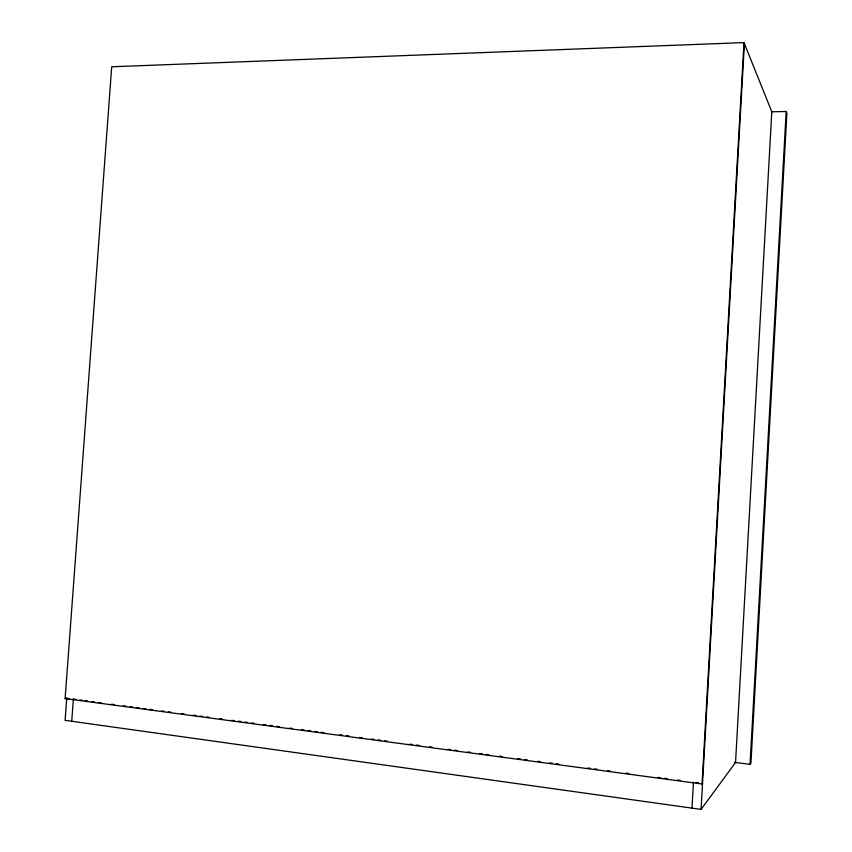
<?xml version="1.0" encoding="UTF-8"?>
<svg xmlns="http://www.w3.org/2000/svg" width="852" height="852" viewBox="0 0 852 852"><rect width="100%" height="100%" fill="white"/><g stroke="black" fill="none" stroke-linecap="round" stroke-linejoin="round"><path stroke-width="1.28" d="M702.549 783.361L702.048 783.989L65.125 698.576L111.708 66.775L743.998 42.6L771.806 111.793L735.542 762.497L701.068 809.4L65.114 720.334L66.775 697.788M734.328 762.338L750.048 764.351L786.183 111.474L771.901 111.793M691.984 808.133L693.464 782.147M702.048 783.989L743.998 42.6M701.068 809.4L744.403 43.59M71.738 721.261L73.389 698.715M750.048 764.351L750.942 763.03L786.886 113.401L786.183 111.474M65.125 698.576L69.385 698.555M73.347 699.087L75.998 699.449M79.939 699.971L82.601 700.333M85.243 700.685L87.873 701.036M91.814 701.558L94.476 701.92M98.406 702.442L101.069 702.804M111.591 704.21L114.264 704.572M123.465 705.807L126.139 706.159M130.058 706.691L132.731 707.043M136.661 707.565L139.334 707.927M143.253 708.449L145.894 708.811M149.845 709.333L152.529 709.695M161.72 710.93L164.404 711.282M168.313 711.814L170.996 712.166M181.508 713.571L184.192 713.933M193.383 715.169L196.066 715.531M199.975 716.053L202.659 716.415M206.567 716.937L209.262 717.288M219.763 718.705L222.447 719.056M231.627 720.291L234.321 720.654M238.23 721.175L240.924 721.537M244.822 722.059L247.517 722.421M251.415 722.943L254.12 723.305M263.353 724.541L265.994 724.892M269.882 725.414L272.587 725.776M276.485 726.298L279.179 726.66M289.669 728.066L292.374 728.428M301.544 729.653L304.249 730.015M308.136 730.537L310.852 730.899M314.739 731.421L317.445 731.783M321.332 732.305L323.973 732.656M339.799 734.775L342.515 735.138M346.391 735.659L349.107 736.021M359.587 737.427L362.302 737.789M371.536 739.025L374.177 739.376M378.054 739.898L380.769 740.26M384.646 740.782L387.372 741.144M409.705 744.137L412.443 744.51M416.308 745.021L419.035 745.393M429.493 746.789L432.134 747.14M447.96 749.259L450.697 749.632M454.553 750.143L457.3 750.516M467.748 751.911L470.496 752.284M479.729 753.519L482.37 753.871M486.215 754.382L488.963 754.755M499.41 756.15L502.041 756.501M517.878 758.631L520.625 758.994M524.47 759.505L527.228 759.877M537.655 761.273L540.296 761.635M549.657 762.881L552.288 763.232M556.122 763.754L558.891 764.116M587.784 767.993L590.553 768.366M594.376 768.877L597.145 769.239M607.572 770.645L610.213 770.996M626.039 773.115L628.819 773.488M657.84 777.375L660.481 777.727M664.294 778.238L667.073 778.611M677.478 780.006L680.12 780.357M695.946 782.477L698.587 782.828"/></g></svg>
